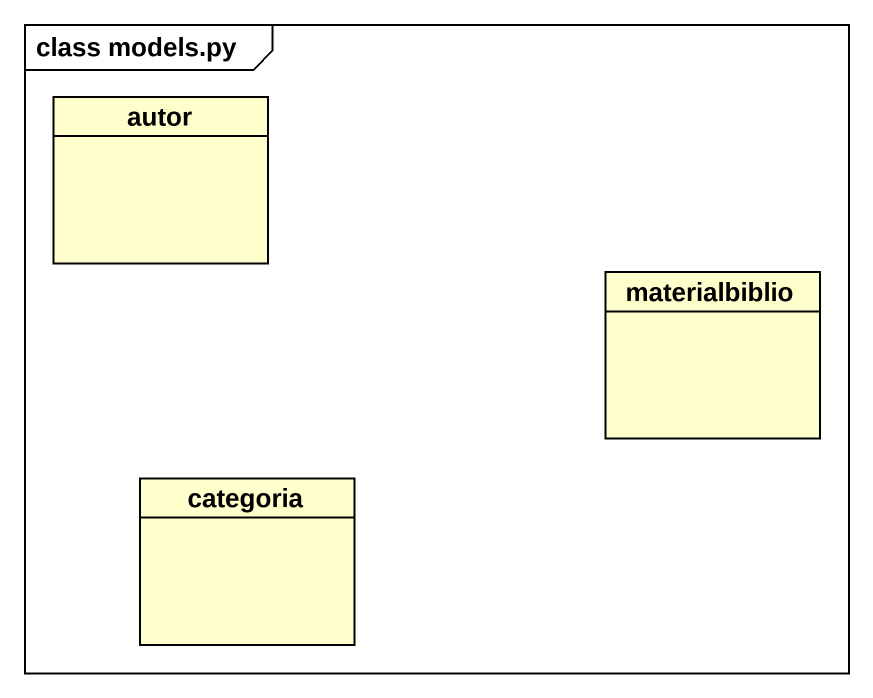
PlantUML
@startuml
mainframe class models.py
hide circle
hide empty members
class autor
class materialbiblio
class categoria
@enduml
